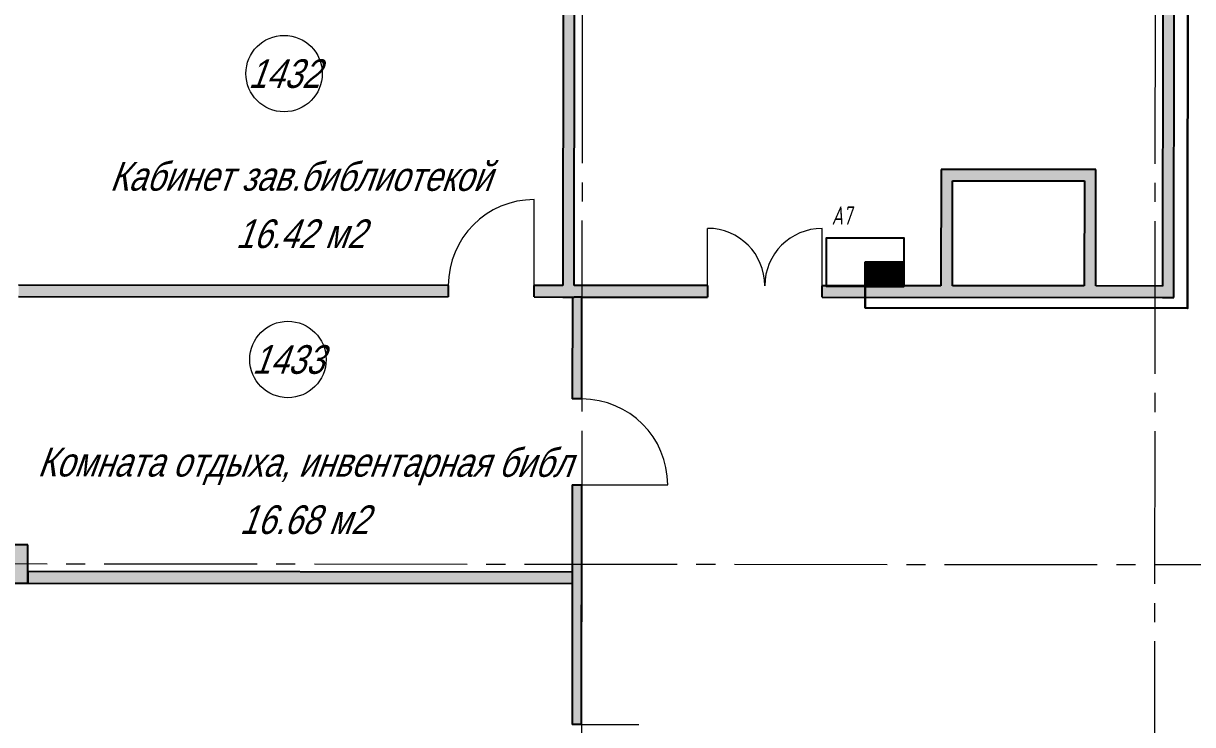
# Model space of a CAD drawing. Header units: millimetres. Extents: x 1949 to 134543, y 1145 to 48705.
# Drawn here: x 115296 to 121419, y 20622 to 24293 of the extents above; entities that cross this region are included whole.
import ezdxf

# ---------------------------------------------------------------- set-up
doc = ezdxf.new("R2010")
doc.units = ezdxf.units.MM
doc.linetypes.add('DASHED', pattern=[7, 5, -2, 0])
doc.linetypes.add('LTYPE_5', pattern=[1100, 800, -100, 100, -100])
doc.layers.add('.', color=7, linetype='Continuous', lineweight=50)
doc.layers.add('АГПТ', color=7, linetype='Continuous')
for name, color, linetype, lineweight, true_color in [('Общий01', 18, 'Continuous', 13, 0x000000), ('Стена', 18, 'Continuous', 50, 0x000000), ('Текст_1_10', 18, 'Continuous', 25, 0x000000)]:
    doc.layers.add(name, color=color, linetype=linetype, lineweight=lineweight, true_color=true_color)
doc.styles.add('ARIALUNICODEMS', font='ARIALUNI.ttf')
doc.styles.add('Архитектурный', font='isocpeui.ttf')

msp = doc.modelspace()

# ---------------------------------------------------------------- hatches: boundary and pattern name
at = {"layer": '.', "lineweight": 30}
h = msp.add_hatch(dxfattribs=at)
h.set_pattern_fill('ANGLE', color=1, scale=0.6, angle=90)
h.set_pattern_definition([(90, (430970.0997, 421370.5795), (-4.191, 3e-16), [3.048, -1.143]), (180, (430970.0997, 421370.5795), (-5e-16, -4.191), [3.048, -1.143])])
h.paths.add_polyline_path([(119906.9, 22916.4), (119906.9, 23043.5), (119704.6, 23043.5), (119704.6, 22916.4)])
at = {"layer": 'Общий01', "linetype": 'Continuous', "lineweight": 5}
msp.add_hatch(color=252, dxfattribs=at).paths.add_polyline_path([(115119.9, 21363.2), (115319.9, 21363.1), (115320.1, 21563.1), (115120.1, 21563.2)])
at = {"layer": 'Стена', "linetype": 'Continuous', "lineweight": 5}
for points in [[(118122.3, 24360.9), (118121.1, 22860.9), (118181.1, 22860.8), (118182.3, 24360.8)], [(121262.3, 24358.4), (121261.1, 22858.4), (121321.1, 22858.3), (121322.3, 24358.3)], [(120161.2, 22919.3), (120161.6, 23529.3), (120101.6, 23529.3), (120101.2, 22919.3)], [(120161.6, 23469.3), (120912.3, 23468.7), (120912.3, 23528.7), (120161.6, 23529.3)], [(120852.3, 23468.7), (120851.8, 22918.7), (120911.8, 22918.7), (120912.3, 23468.7)], [(115319.9, 21363.1), (118169.9, 21360.8), (118170, 21420.8), (115320, 21423.1)]]:
    msp.add_hatch(color=252, dxfattribs=at).paths.add_polyline_path(points)
h = msp.add_hatch(color=252, dxfattribs=at)
h.paths.add_polyline_path([(115271.1, 22863.1), (117521.1, 22861.3), (117521.2, 22921.3), (115271.2, 22923.1)])
h.paths.add_polyline_path([(117971.2, 22921), (117971.1, 22861), (118121.1, 22860.9), (118121.2, 22920.9)])
h = msp.add_hatch(color=252, dxfattribs=at)
h.paths.add_polyline_path([(119478.7, 22859.8), (121261.1, 22858.4), (121261.2, 22918.4), (119478.7, 22919.8)])
h.paths.add_polyline_path([(118878.7, 22860.3), (118878.7, 22920.3), (118181.2, 22920.8), (118181.1, 22860.8)])
h = msp.add_hatch(color=252, dxfattribs=at)
h.paths.add_polyline_path([(118215.8, 16176.4), (118218.9, 20022.4), (118168.9, 20022.5), (118165.8, 16176.4)])
h.paths.add_polyline_path([(118220.3, 21877.2), (118170.3, 21877.3), (118169.3, 20622.5), (118219.3, 20622.4)])
h.paths.add_polyline_path([(118170.7, 22327.3), (118220.7, 22327.2), (118221.1, 22860.8), (118171.1, 22860.8)])
h.paths.add_polyline_path([(118215.4, 15576.4), (118165.4, 15576.4), (118164.3, 14290.8), (118214.3, 14290.8)])

# ---------------------------------------------------------------- linework, layer by layer
at = {"layer": 'АГПТ', "color": 6, "lineweight": 30}
msp.add_lwpolyline([(119704.6, 22916.4), (119704.5, 22803.7), (121392.5, 22802.4), (121397.2, 28753.7), (114092.7, 28764.1), (114100.2, 38234.9), (112634.3, 38234.9), (112634.5, 38465.2)], dxfattribs=at)
at = {"layer": 'АГПТ', "color": 1}
msp.add_lwpolyline([(119906.9, 22916.4), (119502.2, 22916.4), (119502.2, 23170.6), (119906.9, 23170.6)], close=True, dxfattribs=at)
at = {"layer": 'АГПТ', "color": 1, "lineweight": 30}
msp.add_lwpolyline([(119704.6, 22916.4), (119704.6, 23043.5), (119906.9, 23043.5), (119906.9, 22916.4)], close=True, dxfattribs=at)
at = {"layer": 'Общий01', "color": 252, "linetype": 'LTYPE_5', "lineweight": 5}
for p, q in [((118237.1, 43060.8), (118210.6, 9560.8)), ((121237.1, 43058.4), (121210.6, 9558.4)), ((130820, 21450.8), (103000, 21472.8))]:
    msp.add_line(p, q, dxfattribs=at)
at = {"layer": 'Общий01', "color": 252, "linetype": 'Continuous', "lineweight": 25}
for p, q in [((115320.1, 21563.1), (115120.1, 21563.2)), ((115319.9, 21363.1), (115320.1, 21563.1)), ((115119.9, 21363.2), (115319.9, 21363.1))]:
    msp.add_line(p, q, dxfattribs=at)
at = {"layer": 'Стена', "color": 252, "linetype": 'Continuous', "lineweight": 25}
for p, q in [((121321.1, 22858.3), (121322.4, 24458.3)), ((118122.3, 24360.9), (118121.2, 22920.9)), ((118181.2, 22920.8), (118182.3, 24360.8)), ((121262.3, 24358.4), (121261.2, 22918.4)), ((120101.6, 23529.3), (120101.2, 22919.3)), ((120161.6, 23529.3), (120101.6, 23529.3)), ((120912.3, 23528.7), (120161.6, 23529.3)), ((120911.8, 22918.7), (120912.3, 23528.7)), ((120161.2, 22919.3), (120161.6, 23469.3)), ((120161.6, 23469.3), (120852.3, 23468.7)), ((120852.3, 23468.7), (120851.8, 22918.7)), ((117521.2, 22921.3), (115271.2, 22923.1)), ((117521.2, 22921.3), (117521.1, 22861.3)), ((117971.1, 22861), (117971.2, 22921)), ((118121.2, 22920.9), (117971.2, 22921)), ((118878.7, 22920.3), (118181.2, 22920.8)), ((118878.7, 22920.3), (118878.7, 22860.3)), ((119478.7, 22859.8), (119478.7, 22919.8)), ((120101.2, 22919.3), (119478.7, 22919.8)), ((120851.8, 22918.7), (120161.2, 22919.3)), ((121261.2, 22918.4), (120911.8, 22918.7)), ((115271.1, 22863.1), (117521.1, 22861.3)), ((117971.1, 22861), (118121.1, 22860.9)), ((118121.1, 22860.9), (118171.1, 22860.8)), ((118171.1, 22860.8), (118170.7, 22327.3)), ((118171.1, 22860.8), (118181.1, 22860.8)), ((118221.1, 22860.8), (118181.1, 22860.8)), ((118220.7, 22327.2), (118221.1, 22860.8)), ((118221.1, 22860.8), (118878.7, 22860.3)), ((119478.7, 22859.8), (121261.1, 22858.4)), ((121261.1, 22858.4), (121321.1, 22858.3)), ((118220.7, 22327.2), (118170.7, 22327.3)), ((118170.3, 21877.3), (118169.3, 20622.5)), ((118170.3, 21877.3), (118220.3, 21877.2)), ((118219.3, 20622.4), (118220.3, 21877.2)), ((115320, 21423.1), (115319.9, 21363.1)), ((118170, 21420.8), (115320, 21423.1)), ((115319.9, 21363.1), (118169.9, 21360.8)), ((118219.3, 20622.4), (118169.3, 20622.5))]:
    msp.add_line(p, q, dxfattribs=at)
at = {"layer": 'Стена', "color": 252, "linetype": 'Continuous', "lineweight": 5}
for p, q in [((117971.2, 22921), (117971.5, 23371)), ((118878.7, 22920.3), (118879, 23220.3)), ((119478.7, 22919.8), (119479, 23219.8)), ((118220.3, 21877.2), (118670.3, 21876.9)), ((118219.3, 20622.4), (118519.3, 20622.2))]:
    msp.add_line(p, q, dxfattribs=at)
for centre, radius, start, end in [((117971.2, 22921), 450, 89.95473, 179.95473), ((118878.7, 22920.3), 300, 359.95473, 89.95473), ((119478.7, 22919.8), 300, 89.95473, 179.95473), ((118220.3, 21877.2), 450, 359.95473, 89.95473)]:
    msp.add_arc(centre, radius, start, end, dxfattribs=at)
at = {"layer": 'Текст_1_10', "color": 252, "linetype": 'Continuous', "lineweight": 5}
for centre in [(116661.4, 24030.6), (116681.6, 22533.8)]:
    msp.add_circle(centre, 200, dxfattribs=at)

# ---------------------------------------------------------------- texts
at = {"layer": 'АГПТ', "linetype": 'DASHED', "insert": (119529, 23335.6, -1139.1), "char_height": 96, "attachment_point": 1, "style": 'Архитектурный'}
msp.add_mtext_dynamic_manual_height_columns('{\\W0.7;А7}', width=2688.671, gutter_width=1, heights=[0], dxfattribs=at)
at = {"layer": 'Общий01', "color": 252, "linetype": 'Continuous', "lineweight": 5, "style": 'ARIALUNICODEMS', "oblique": 20, "width": 0.8}
for s, p in [('Кабинет зав.библиотекой', (115747.5, 23417.9)), ('16.42 м2', (116407.3, 23117.4)), ('Комната отдыха, инвентарная библ', (115368.7, 21921.4)), ('16.68 м2', (116427.5, 21620.6))]:
    msp.add_text(s, height=150, rotation=359.95473, dxfattribs=at).set_placement(p)
at = {"layer": 'Текст_1_10', "color": 252, "linetype": 'Continuous', "lineweight": 5, "style": 'ARIALUNICODEMS', "oblique": 20, "width": 0.8}
for s, p in [('1432', (116473.3, 23955.8)), ('1433', (116493.6, 22458.9))]:
    msp.add_text(s, height=150, rotation=359.95473, dxfattribs=at).set_placement(p)

doc.saveas('drawing.dxf')
